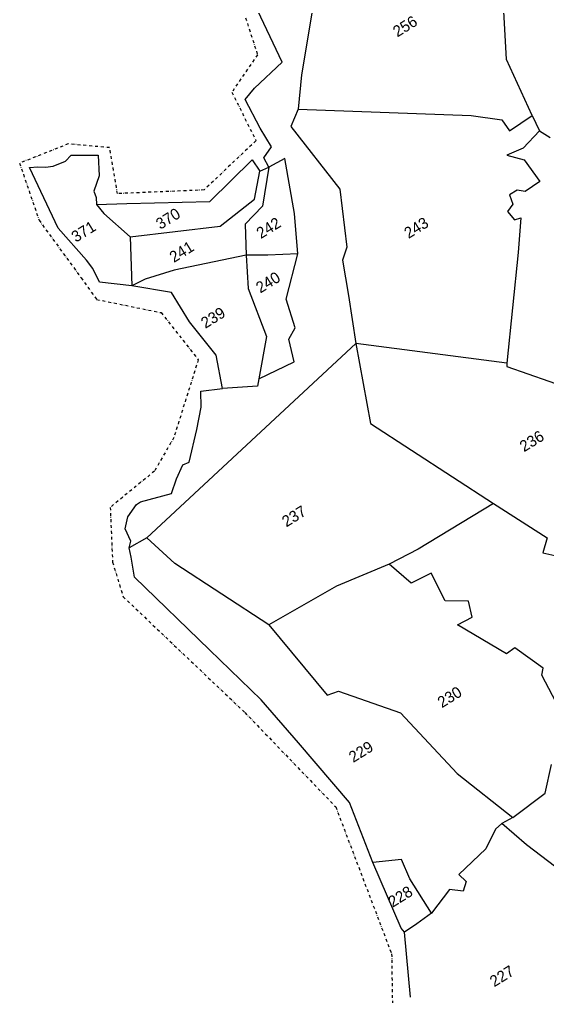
# Model space of a CAD drawing. Header units: metres. Extents: x 319724 to 326380, y 1825641 to 1831057.
# Drawn here: x 319724 to 320631, y 1828251 to 1829932 of the extents above; entities that cross this region are included whole.
import ezdxf

# ---------------------------------------------------------------- set-up
doc = ezdxf.new("R2010")
doc.units = ezdxf.units.M
doc.header["$MEASUREMENT"] = 0
doc.linetypes.add('DASHDOT', pattern=[1, 0.5, -0.25, 0, -0.25])
for name, color, linetype in [('POLY_PARCEL', 6, 'Continuous'), ('POLY_WATER', 4, 'Continuous'), ('TEXT_PARCEL', 7, 'Continuous'), ('V_BOUND_STREAM_LINE', 7, 'DASHDOT')]:
    doc.layers.add(name, color=color, linetype=linetype)
doc.styles.add('TEXT _PARCEL', font='', dxfattribs={"height": 0.18})
doc.styles.get('TEXT _PARCEL').set_extended_font_data('Kruti Dev 050')

msp = doc.modelspace()

# ---------------------------------------------------------------- linework, layer by layer
at = {"layer": 'POLY_PARCEL'}
for p, q in [((320226.3, 1829946.1), (320208.4, 1829837)), ((320560.8, 1829862.9), (320555.8, 1829946.2)), ((320604.8, 1829766.6), (320560.8, 1829862.9)), ((320208.4, 1829837), (320202.2, 1829777.9)), ((320202.2, 1829777.9), (320189.8, 1829747.9)), ((320202.2, 1829777.9), (320499.6, 1829766.6)), ((320499.6, 1829766.6), (320552.4, 1829759.1)), ((320552.4, 1829759.1), (320565.7, 1829740.5)), ((320565.7, 1829740.5), (320604.8, 1829766.6)), ((320604.8, 1829766.6), (320617.3, 1829740.5)), ((320189.8, 1829747.9), (320274.3, 1829639.8)), ((320617.3, 1829740.5), (320589.4, 1829710.8)), ((320617.3, 1829740.5), (320635.5, 1829729.1)), ((320589.4, 1829710.8), (320561.1, 1829698.7)), ((320179.3, 1829693.1), (320152.1, 1829678.1)), ((320196.1, 1829598.2), (320179.3, 1829693.1)), ((320179.3, 1829693.1), (320179.3, 1829693.1)), ((320561.1, 1829698.7), (320591.2, 1829690.5)), ((320591.2, 1829690.5), (320617.6, 1829653.4)), ((320127.5, 1829623), (320136.8, 1829671.2)), ((320152.1, 1829678.1), (320141, 1829610.6)), ((320617.6, 1829653.4), (320592.6, 1829636.2)), ((320274.3, 1829639.8), (320285.9, 1829540.2)), ((320578.8, 1829638.4), (320565.9, 1829630.4)), ((320592.6, 1829636.2), (320578.8, 1829638.4)), ((320068.5, 1829576.6), (320127.5, 1829623)), ((320565.9, 1829630.4), (320571.2, 1829614.2)), ((319855.7, 1829613.7), (319868.4, 1829598.2)), ((320141, 1829610.6), (320111.6, 1829579.8)), ((320571.2, 1829614.2), (320562.3, 1829601.6)), ((320562.3, 1829601.6), (320574.5, 1829587.6)), ((319868.4, 1829598.2), (319913.8, 1829558.3)), ((320202, 1829528.8), (320196.1, 1829598.2)), ((320574.5, 1829587.6), (320585.1, 1829590.6)), ((320585.1, 1829590.6), (320580.9, 1829531)), ((319913.8, 1829558.3), (320068.5, 1829576.6)), ((320111.6, 1829579.8), (320113.2, 1829526.7)), ((319913.8, 1829558.3), (319916.7, 1829473.7)), ((320285.9, 1829540.2), (320278.4, 1829517.7)), ((320113.2, 1829526.7), (319989.6, 1829501)), ((320113.2, 1829526.7), (320113.2, 1829526.7)), ((320113.2, 1829526.7), (320116.3, 1829469.4)), ((320150.5, 1829526.3), (320113.2, 1829526.7)), ((320202, 1829528.8), (320150.5, 1829526.3)), ((320182, 1829450.9), (320202, 1829528.8)), ((320202, 1829528.8), (320202, 1829528.8)), ((320278.4, 1829517.7), (320288.9, 1829457.3)), ((320580.9, 1829531), (320561.1, 1829340.7)), ((319989.6, 1829501), (319939.5, 1829485)), ((319939.5, 1829485), (319916.7, 1829473.7)), ((320116.3, 1829469.4), (320148, 1829386.4)), ((320197.4, 1829401.7), (320182, 1829450.9)), ((320288.9, 1829457.3), (320301.4, 1829374.5)), ((320186.4, 1829382.2), (320197.4, 1829401.7)), ((320148, 1829386.4), (320135, 1829314)), ((320301.4, 1829374.5), (319942.1, 1829040.2)), ((320195.6, 1829343), (320186.4, 1829382.2)), ((320561.1, 1829340.7), (320301.4, 1829374.5)), ((320301.4, 1829374.5), (320301.4, 1829374.5)), ((320301.4, 1829374.5), (320301.4, 1829374.5)), ((320301.4, 1829374.5), (320327, 1829236.9)), ((320135, 1829314), (320195.6, 1829343)), ((320561.1, 1829340.7), (320561.2, 1829334.8)), ((320561.2, 1829334.8), (320669.5, 1829296.8)), ((320132.7, 1829301), (320072.2, 1829297.1)), ((320135, 1829314), (320132.7, 1829301)), ((320327, 1829236.9), (320538.5, 1829099.5)), ((320538.5, 1829099.5), (320409, 1829020.6)), ((320538.5, 1829099.5), (320630.2, 1829040.4)), ((319942.1, 1829040.2), (319912, 1829023.3)), ((319942.1, 1829040.2), (319942.1, 1829040.2)), ((319990.2, 1828995.9), (319942.1, 1829040.2)), ((320630.2, 1829040.4), (320623, 1829014.5)), ((320409, 1829020.6), (320358.9, 1828995)), ((320623, 1829014.5), (320643.9, 1829009.6)), ((320151.8, 1828890.4), (319990.2, 1828995.9)), ((320358.9, 1828995), (320268.3, 1828956.9)), ((320396.6, 1828962.2), (320358.9, 1828995)), ((320430.9, 1828979.4), (320396.6, 1828962.2)), ((320455.1, 1828931.8), (320430.9, 1828979.4)), ((320268.3, 1828956.9), (320151.8, 1828890.4)), ((320396.6, 1828962.2), (320396.6, 1828962.2)), ((320495, 1828931.4), (320455.1, 1828931.8)), ((320501.5, 1828903.7), (320495, 1828931.4)), ((320476.4, 1828890.8), (320501.5, 1828903.7)), ((320151.8, 1828890.4), (320151.8, 1828890.4)), ((320151.8, 1828890.4), (320252.2, 1828769.8)), ((320560.4, 1828840.5), (320476.4, 1828890.8)), ((320575.1, 1828850.9), (320560.4, 1828840.5)), ((320623.3, 1828815.8), (320575.1, 1828850.9)), ((320621.3, 1828804), (320623.3, 1828815.8)), ((320651.7, 1828746.2), (320621.3, 1828804)), ((320252.2, 1828769.8), (320271.8, 1828776.6)), ((320271.8, 1828776.6), (320378.2, 1828739.2)), ((320378.2, 1828739.2), (320475.8, 1828634.9)), ((320627.2, 1828601.2), (320638, 1828650.2)), ((320475.8, 1828634.9), (320571.5, 1828559.1)), ((320571.5, 1828559.1), (320627.2, 1828601.2)), ((320552.7, 1828548.9), (320541.4, 1828539.3)), ((320571.5, 1828559.1), (320552.7, 1828548.9)), ((320595.1, 1828512.3), (320552.7, 1828548.9)), ((320541.4, 1828539.3), (320525.2, 1828505.5)), ((320756, 1828389), (320595.1, 1828512.3)), ((320525.2, 1828505.5), (320478.7, 1828460.9)), ((320380.1, 1828487), (320330.9, 1828481.9)), ((320394.3, 1828453.5), (320380.1, 1828487)), ((320478.7, 1828460.9), (320491.4, 1828448.9)), ((320431.8, 1828394.7), (320394.3, 1828453.5)), ((320491.4, 1828448.9), (320485.8, 1828432.2)), ((320462.8, 1828435.2), (320431.8, 1828394.7)), ((320485.8, 1828432.2), (320462.8, 1828435.2)), ((320431.8, 1828394.7), (320406.2, 1828376.2)), ((320406.2, 1828376.2), (320385.4, 1828362.1))]:
    msp.add_line(p, q, dxfattribs=at)
at = {"layer": 'POLY_WATER'}
for p, q in [((320174.8, 1829858.8), (320127.7, 1829957.9)), ((320127.2, 1829813.6), (320174.8, 1829858.8)), ((320111.1, 1829794.4), (320127.2, 1829813.6)), ((320136.9, 1829745.1), (320111.1, 1829794.4)), ((320156.9, 1829712.7), (320136.9, 1829745.1)), ((320143.2, 1829694), (320156.9, 1829712.7)), ((319781.4, 1829679.5), (319802.6, 1829688.3)), ((319802.6, 1829688.3), (319812.4, 1829698.6)), ((319812.4, 1829698.6), (319858.9, 1829698.5)), ((319858.9, 1829698.5), (319860.4, 1829663)), ((320050.5, 1829618.6), (320123.5, 1829690.4)), ((320123.5, 1829690.4), (320136.8, 1829671.2)), ((320152.1, 1829678.1), (320143.2, 1829694)), ((319740.5, 1829677.4), (319755.1, 1829678.7)), ((319790.2, 1829573), (319740.5, 1829677.4)), ((319755.1, 1829678.7), (319768.4, 1829677.7)), ((319768.4, 1829677.7), (319781.4, 1829679.5)), ((320136.8, 1829671.2), (320152.1, 1829678.1)), ((319860.4, 1829663), (319851.2, 1829636.9)), ((319851.2, 1829636.9), (319855.4, 1829625.5)), ((319855.4, 1829625.5), (319855.7, 1829613.7)), ((319908.2, 1829615.2), (320050.5, 1829618.6)), ((319855.7, 1829613.7), (319908.2, 1829615.2)), ((319838.9, 1829518.1), (319790.2, 1829573)), ((319849.8, 1829503.8), (319838.9, 1829518.1)), ((319860.9, 1829480), (319849.8, 1829503.8)), ((319916.7, 1829473.7), (319860.9, 1829480)), ((319984.7, 1829462.3), (319916.7, 1829473.7)), ((320015.7, 1829412), (319984.7, 1829462.3)), ((320061.6, 1829354.7), (320015.7, 1829412)), ((320072.2, 1829297.1), (320061.6, 1829354.7)), ((320035.3, 1829292.4), (320072.2, 1829297.1)), ((320035.7, 1829264.9), (320035.3, 1829292.4)), ((320028.5, 1829226.6), (320035.7, 1829264.9)), ((320015.2, 1829170.3), (320028.5, 1829226.6)), ((319993.5, 1829141.5), (320004.4, 1829165.9)), ((320004.4, 1829165.9), (320015.2, 1829170.3)), ((319984.8, 1829116.6), (319993.5, 1829141.5)), ((319931.2, 1829102.3), (319984.8, 1829116.6)), ((319909.7, 1829076.3), (319924.5, 1829097.4)), ((319924.5, 1829097.4), (319931.2, 1829102.3)), ((319905.2, 1829055.5), (319909.7, 1829076.3)), ((319915.1, 1829034.6), (319905.2, 1829055.5)), ((319912, 1829023.3), (319915.1, 1829034.6)), ((319915.6, 1829007.1), (319912, 1829023.3)), ((319921.1, 1828972.5), (319915.6, 1829007.1)), ((320050.3, 1828847.5), (319921.1, 1828972.5)), ((320138.6, 1828761.6), (320050.3, 1828847.5)), ((320203.3, 1828687.5), (320138.6, 1828761.6)), ((320290.5, 1828585.2), (320203.3, 1828687.5)), ((320330.9, 1828481.9), (320290.5, 1828585.2)), ((320379.6, 1828369), (320330.9, 1828481.9)), ((320385.4, 1828362.1), (320379.6, 1828369)), ((320395.7, 1828250.3), (320385.4, 1828362.1))]:
    msp.add_line(p, q, dxfattribs=at)
at = {"layer": 'V_BOUND_STREAM_LINE', "ltscale": 10}
for p, q in [((320112, 1829934.9), (320132.6, 1829871.3)), ((320132.6, 1829871.3), (320088.6, 1829806.9)), ((320088.6, 1829806.9), (320129.9, 1829723.5)), ((320129.9, 1829723.5), (320040.7, 1829638.7)), ((319807.4, 1829717.9), (319723.6, 1829684.8)), ((319878.4, 1829711.5), (319807.4, 1829717.9)), ((319891.9, 1829632.4), (319878.4, 1829711.5)), ((319723.6, 1829684.8), (319757.1, 1829586.6)), ((320040.7, 1829638.7), (319891.9, 1829632.4)), ((319757.1, 1829586.6), (319829.3, 1829487.8)), ((319829.3, 1829487.8), (319856.1, 1829450.4)), ((319856.1, 1829450.4), (319967, 1829427.7)), ((319967, 1829427.7), (320030.8, 1829346.7)), ((320030.8, 1829346.7), (319988.7, 1829212.8)), ((319988.7, 1829212.8), (319955.5, 1829155)), ((319955.5, 1829155), (319879.4, 1829092.6)), ((319879.4, 1829092.6), (319883.5, 1828998.4)), ((319883.5, 1828998.4), (319901.7, 1828938.9)), ((319901.7, 1828938.9), (320111, 1828739.6)), ((320111, 1828739.6), (320267.1, 1828577.3)), ((320267.1, 1828577.3), (320363.1, 1828324.4)), ((320363.1, 1828324.4), (320365.3, 1828188))]:
    msp.add_line(p, q, dxfattribs=at)

# ---------------------------------------------------------------- texts
at = {"layer": 'TEXT_PARCEL', "style": 'TEXT _PARCEL'}
for s, p in [('256', (320372.9, 1829900.9)), ('370', (319965.5, 1829570)), ('242', (320138.3, 1829554.1)), ('243', (320392.2, 1829554.3)), ('371', (319820.3, 1829547.8)), ('241', (319988.8, 1829513)), ('240', (320137.4, 1829460.4)), ('239', (320042.9, 1829399.6)), ('236', (320590.7, 1829187.3)), ('237', (320182.1, 1829058)), ('230', (320449.5, 1828747)), ('229', (320297.1, 1828652.9)), ('228', (320364.8, 1828403.8)), ('227', (320539.4, 1828266.9))]:
    msp.add_text(s, height=19.24, rotation=31.6905, dxfattribs=at).set_placement(p)

doc.saveas('drawing.dxf')
